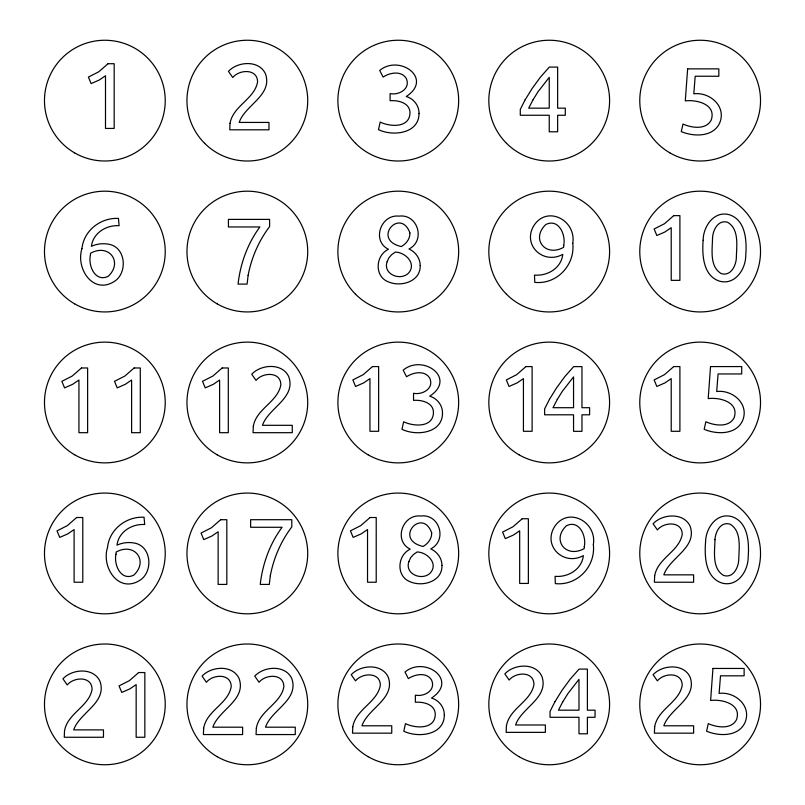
<?xml version="1.0" encoding="UTF-8"?>
<svg xmlns="http://www.w3.org/2000/svg" width="805" height="805" viewBox="0 0 805 805"><rect width="100%" height="100%" fill="white"/><g stroke="black" fill="none" stroke-linecap="round" stroke-linejoin="round"><path stroke-width="1.21" d="M90.402 255.346C87.976 265.801 95.362 282.646 108.192 276.306C123.296 262.289 109.078 243.009 90.542 253.243L90.402 255.346M115.99 554.162C113.565 564.627 120.951 581.462 133.781 575.132C148.885 561.115 134.666 541.825 116.131 552.059L115.99 554.162M563.721 245.354L563.621 247.356C545.186 257.55 530.656 238.552 545.881 224.484C558.69 218.155 566.016 234.899 563.721 245.354M584.289 546.605L584.199 548.608C565.764 558.801 551.234 539.803 566.458 525.735C579.268 519.406 586.593 536.15 584.289 546.605M687.631 68.868L685.297 100.897C696.919 99.418 716.621 104.459 711.207 120.086C705.995 130.148 691.565 127.904 682.962 124.051L681.282 131.618C693.769 136.86 713.029 137.263 719.61 123.125C726.764 106.562 709.919 91.79 693.799 93.803L695.198 76.244L718.825 76.244L718.825 68.868L687.631 68.868M703.137 240.293C702 254.843 703.007 275.914 719.63 281.197C735.035 285.383 745.672 269.293 745.742 255.608C746.889 241.057 745.873 219.976 729.25 214.694C713.844 210.507 703.218 226.608 703.137 240.293M710.533 366.577L708.199 398.606C719.811 397.127 739.513 402.168 734.11 417.795C728.897 427.858 714.468 425.614 705.864 421.76L704.184 429.327C716.661 434.569 735.921 434.972 742.512 420.824C749.656 404.271 732.822 389.499 716.692 391.512L718.09 373.953L741.717 373.953L741.717 366.577L710.533 366.577M705.552 542.168C704.415 556.718 705.422 577.789 722.045 583.072C737.45 587.258 748.087 571.168 748.157 557.483C749.304 542.932 748.288 521.851 731.665 516.569C716.259 512.383 705.633 528.483 705.552 542.168M712.948 668.452L710.614 700.481C722.226 699.002 741.928 704.043 736.525 719.67C731.312 729.733 716.883 727.489 708.279 723.635L706.599 731.202C719.076 736.444 738.336 736.847 744.927 722.699C752.071 706.146 735.237 691.374 719.107 693.387L720.505 675.828L744.132 675.828L744.132 668.452L712.948 668.452M712.536 237.867C712.385 249.459 709.316 266.475 721.169 273.569C730.608 276.648 735.971 265.841 736.344 258.033C736.495 246.441 739.564 229.425 727.71 222.331C718.281 219.242 712.908 230.049 712.536 237.867M714.951 539.742C714.8 551.334 711.731 568.35 723.584 575.444C733.023 578.523 738.386 567.716 738.759 559.908C738.91 548.316 741.979 531.3 730.125 524.206C720.696 521.117 715.323 531.924 714.951 539.742M572.778 243.341C575.173 265.137 556.859 284.678 534.772 282.374L534.49 275.089C547.521 276.236 561.276 268.156 562.786 254.36C543.617 264.946 522.445 245.555 533.494 226.235C546.595 204.591 576.531 220.007 572.778 243.341M593.355 544.593C595.75 566.388 577.437 585.929 555.349 583.625L555.068 576.34C568.088 577.487 581.854 569.407 583.363 555.611C564.194 566.197 543.023 546.806 554.071 527.486C567.173 505.842 597.109 521.258 593.355 544.593M81.949 248.564C75.418 269.162 93.863 295.988 115.598 280.603C127.975 271.003 125.268 246.582 108.232 244.136A28.678 28.678 0 0 0 91.378 246.33C93.098 232.937 106.33 224.877 119.11 225.692L118.456 218.417C100.695 217.481 83.79 230.522 81.949 248.564M107.538 547.38C101.007 567.988 119.442 594.804 141.187 579.419C153.564 569.829 150.857 545.408 133.821 542.962A28.678 28.678 0 0 0 116.967 545.156C118.677 531.753 131.919 523.703 144.699 524.518L144.045 517.233C126.284 516.307 109.369 529.348 107.538 547.38M64.521 730.88L64.259 737.259L103.473 737.259L103.473 729.883L73.688 729.883C79.554 712.495 107.216 702.775 100.051 681.453C93.772 667.305 72.359 668.693 62.951 678.806L67.238 684.975C73.859 676.804 91.981 675.918 92.082 689.362C89.083 706.609 67.489 713.23 64.521 730.88M230.019 123.417L229.757 129.806L268.971 129.806L268.971 122.43L239.186 122.43C245.052 105.042 272.714 95.322 265.549 74C259.27 59.842 237.857 61.24 228.449 71.353L232.746 77.511C239.357 69.341 257.479 68.455 257.58 81.899C254.581 99.156 232.987 105.777 230.019 123.417M203.665 728.173L203.393 734.563L242.617 734.563L242.617 727.187L212.832 727.187C218.698 709.799 246.36 700.078 239.196 678.756C232.917 664.608 211.504 665.997 202.095 676.109L206.382 682.268C213.003 674.097 231.126 673.221 231.226 686.655C228.228 703.912 206.633 710.533 203.665 728.173M253.313 426.298L253.042 432.688L292.255 432.688L292.255 425.312L262.47 425.312C268.337 407.924 296.009 398.203 288.844 376.881C282.555 362.733 261.152 364.122 251.734 374.234L256.03 380.393C262.641 372.222 280.764 371.347 280.865 384.78C277.866 402.037 256.272 408.658 253.313 426.298M256.332 728.173L256.06 734.563L295.274 734.563L295.274 727.187L265.489 727.187C271.355 709.799 299.027 700.078 291.863 678.756C285.574 664.608 264.171 665.997 254.752 676.109L259.049 682.268C265.66 674.097 283.783 673.221 283.883 686.655C280.885 703.912 259.291 710.533 256.332 728.173M352.791 726.774L352.52 733.164L391.743 733.164L391.743 725.788L361.958 725.788C367.825 708.4 395.486 698.68 388.322 677.357C382.043 663.199 360.63 664.588 351.222 674.711L355.508 680.869C362.129 672.698 380.252 671.813 380.352 685.256C377.354 702.513 355.76 709.135 352.791 726.774M506.415 725.969L506.144 732.359L545.367 732.359L545.367 724.983L515.572 724.983C521.439 707.595 549.111 697.875 541.946 676.552C535.667 662.394 514.254 663.783 504.836 673.906L509.132 680.064C515.743 671.893 533.866 671.008 533.967 684.451C530.968 701.708 509.374 708.33 506.415 725.969M654.666 575.837L654.395 582.226L693.618 582.226L693.618 574.851L663.833 574.851C669.7 557.463 697.361 547.742 690.197 526.42C683.918 512.262 662.505 513.65 653.096 523.773L657.383 529.932C664.004 521.761 682.127 520.875 682.227 534.319C679.229 551.576 657.635 558.197 654.666 575.837M654.666 726.774L654.395 733.164L693.618 733.164L693.618 725.788L663.833 725.788C669.7 708.4 697.361 698.68 690.197 677.357C683.918 663.199 662.505 664.588 653.096 674.711L657.383 680.869C664.004 672.698 682.127 671.813 682.227 685.256C679.229 702.513 657.635 709.135 654.666 726.774M419.033 113.404C419.113 133.64 392.951 136.639 378.511 129.655L380.191 122.088C389.992 126.868 409.403 128.186 409.976 113.213C410.298 102.97 398.294 100.041 390.093 100.706L390.093 93.611C399.059 95.463 410.942 88.711 406.243 78.387C401.323 70.397 389.731 72.611 383.089 77.079L379.719 70.448C399.441 53.985 433.714 78.608 406.243 96.499C413.619 98.592 419.174 105.676 419.033 113.404M420.19 265.529C420.804 281.428 401.232 287.264 388.765 282.012C374.194 276.98 375.211 255.467 388.443 249.278C371.357 240.937 380.825 213.999 398.988 216.132C417.775 213.617 425.865 240.574 408.98 248.997C415.481 251.925 420.2 258.274 420.19 265.529M442.498 413.076C442.579 433.321 416.416 436.31 401.977 429.327L403.657 421.76C413.458 426.539 432.869 427.858 433.442 412.895C433.754 402.641 421.76 399.713 413.549 400.377L413.549 393.283C422.524 395.144 434.408 388.392 429.709 378.058C424.788 370.069 413.196 372.282 406.545 376.75L403.184 370.129C422.907 353.667 457.18 378.29 429.709 396.181C437.085 398.274 442.639 405.358 442.498 413.076M441.955 565.412C442.569 581.321 422.997 587.157 410.53 581.894C395.959 576.873 396.976 555.359 410.208 549.171C393.112 540.829 402.591 513.892 420.753 516.015C439.54 513.51 447.63 540.457 430.745 548.889C437.246 551.817 441.965 558.167 441.955 565.412M444.31 714.951C444.39 735.196 418.228 738.185 403.788 731.202L405.468 723.635C415.269 728.414 434.68 729.733 435.253 714.77C435.565 704.516 423.571 701.588 415.36 702.252L415.36 695.158C424.336 697.019 436.219 690.267 431.52 679.933C426.6 671.944 415.008 674.157 408.356 678.625L404.996 672.004C424.718 655.542 458.991 680.165 431.52 698.056C438.896 700.149 444.451 707.233 444.31 714.951M248.121 275.411L247.105 284.105L238.049 284.105C240.343 263.708 247.598 243.472 259.894 226.96L228.429 226.96L228.429 219.393L269.605 219.393L269.605 226.587C258.747 240.876 251.432 257.781 248.121 275.411M270.319 575.726L269.303 584.42L260.246 584.42C262.531 564.023 269.796 543.788 282.092 527.275L250.627 527.275L250.627 519.708L291.802 519.708L291.802 526.903C280.945 541.191 273.63 558.096 270.319 575.726M409.916 232.937C410.137 238.833 406.253 243.764 401.323 246.572C371.145 239.649 400.417 206.825 409.916 232.937M431.681 532.83C431.903 538.726 428.008 543.657 423.088 546.464C392.91 539.531 422.182 506.717 431.681 532.83M387.145 261.655C382.657 274.072 400.055 281.297 408.427 273.227C416.98 263.829 405.559 252.297 395.346 252.076L391.622 254.692L388.855 257.872L387.145 261.655M408.91 561.538C404.422 573.965 421.82 581.18 430.182 573.12C438.745 563.721 427.324 552.19 417.111 551.968L413.388 554.585L410.62 557.754L408.91 561.538M525.142 99.81L520.292 109.379L520.292 115.256L549.241 115.256L549.241 131.789L557.644 131.789L557.644 115.256L565.301 115.256L565.301 108.162L557.644 108.162L557.644 67.077L549.332 67.077L540.417 77.159L532.105 88.55L525.142 99.81M549.463 399.35L544.613 408.92L544.613 414.806L573.552 414.806L573.552 431.329L581.965 431.329L581.965 414.806L589.622 414.806L589.622 407.702L581.965 407.702L581.965 366.617L573.653 366.617L564.738 376.71L556.426 388.101L549.463 399.35M554.897 701.829L550.046 711.399L550.046 717.285L578.986 717.285L578.986 733.808L587.398 733.808L587.398 717.285L595.056 717.285L595.056 710.181L587.398 710.181L587.398 669.096L579.087 669.096L570.171 679.189L561.86 690.579L554.897 701.829M532.94 99.951L528.694 108.162L549.241 108.162L549.241 77.35L538.032 91.73L532.94 99.951M557.261 399.491L553.015 407.702L573.552 407.702L573.552 376.891L562.353 391.27L557.261 399.491M562.695 701.97L558.449 710.181L578.986 710.181L578.986 679.37L567.787 693.749L562.695 701.97M108.021 63.716L98.773 71.796L88.409 77.069L91.116 83.599L99.196 80.057L105.495 75.761L105.495 128.428L114.179 128.428L114.179 63.716L108.021 63.716M81.466 367.976L72.219 376.056L61.854 381.329L64.561 387.869L72.641 384.317L78.94 380.02L78.94 432.688L87.624 432.688L87.624 367.976L81.466 367.976M134.123 367.976L124.876 376.056L114.511 381.329L117.218 387.869L125.298 384.317L131.607 380.02L131.607 432.688L140.291 432.688L140.291 367.976L134.123 367.976M222.14 367.976L212.892 376.056L202.528 381.329L205.235 387.869L213.315 384.317L219.614 380.02L219.614 432.688L228.298 432.688L228.298 367.976L222.14 367.976M76.636 517.514L67.389 525.595L57.024 530.867L59.731 537.398L67.811 533.856L74.11 529.559L74.11 582.226L82.794 582.226L82.794 517.514L76.636 517.514M372.474 366.577L363.226 374.657L352.862 379.93L355.569 386.46L363.649 382.918L369.948 378.622L369.948 431.289L378.632 431.289L378.632 366.577L372.474 366.577M220.651 519.708L211.413 527.788L201.049 533.061L203.756 539.602L211.826 536.05L218.135 531.753L218.135 584.42L226.819 584.42L226.819 519.708L220.651 519.708M138.671 672.547L129.434 680.628L119.059 685.9L121.776 692.441L129.846 688.889L136.156 684.592L136.156 737.259L144.84 737.259L144.84 672.547L138.671 672.547M370.059 517.514L360.811 525.595L350.447 530.867L353.154 537.398L361.234 533.856L367.533 529.559L367.533 582.226L376.217 582.226L376.217 517.514L370.059 517.514M673.745 215.639L664.497 223.72L654.133 228.992L656.84 235.523L664.92 231.981L671.219 227.684L671.219 280.351L679.903 280.351L679.903 215.639L673.745 215.639M525.937 366.577L516.689 374.657L506.325 379.93L509.032 386.46L517.112 382.918L523.421 378.622L523.421 431.289L532.105 431.289L532.105 366.577L525.937 366.577M522.204 518.732L512.956 526.802L502.592 532.085L505.299 538.615L513.379 535.073L519.678 530.777L519.678 583.434L528.362 583.434L528.362 518.732L522.204 518.732M673.745 366.577L664.497 374.657L654.133 379.93L656.84 386.46L664.92 382.918L671.219 378.622L671.219 431.289L679.903 431.289L679.903 366.577L673.745 366.577M368.086 756.66A60.375 60.375 0 0 0 458.649 704.375A60.375 60.375 0 0 0 368.086 652.09A60.375 60.375 0 0 0 368.086 756.66M74.664 756.66A60.375 60.375 0 0 0 165.226 704.375A60.375 60.375 0 0 0 74.664 652.09A60.375 60.375 0 0 0 74.664 756.66M217.149 756.66A60.375 60.375 0 0 0 307.711 704.375A60.375 60.375 0 0 0 217.149 652.09A60.375 60.375 0 0 0 217.149 756.66M519.024 756.66A60.375 60.375 0 0 0 609.586 704.375A60.375 60.375 0 0 0 519.024 652.09A60.375 60.375 0 0 0 519.024 756.66M669.961 756.66A60.375 60.375 0 0 0 760.524 704.375A60.375 60.375 0 0 0 669.961 652.09A60.375 60.375 0 0 0 669.961 756.66M368.086 605.722A60.375 60.375 0 0 0 458.649 553.438A60.375 60.375 0 0 0 368.086 501.153A60.375 60.375 0 0 0 368.086 605.722M669.961 605.722A60.375 60.375 0 0 0 760.524 553.438A60.375 60.375 0 0 0 669.961 501.153A60.375 60.375 0 0 0 669.961 605.722M74.664 605.722A60.375 60.375 0 0 0 165.226 553.438A60.375 60.375 0 0 0 74.664 501.153A60.375 60.375 0 0 0 74.664 605.722M217.149 605.722A60.375 60.375 0 0 0 307.711 553.438A60.375 60.375 0 0 0 217.149 501.153A60.375 60.375 0 0 0 217.149 605.722M519.024 605.722A60.375 60.375 0 0 0 609.586 553.438A60.375 60.375 0 0 0 519.024 501.153A60.375 60.375 0 0 0 519.024 605.722M368.086 454.785A60.375 60.375 0 0 0 458.649 402.5A60.375 60.375 0 0 0 368.086 350.215A60.375 60.375 0 0 0 368.086 454.785M669.961 454.785A60.375 60.375 0 0 0 760.524 402.5A60.375 60.375 0 0 0 669.961 350.215A60.375 60.375 0 0 0 669.961 454.785M74.664 454.785A60.375 60.375 0 0 0 165.226 402.5A60.375 60.375 0 0 0 74.664 350.215A60.375 60.375 0 0 0 74.664 454.785M217.149 454.785A60.375 60.375 0 0 0 307.711 402.5A60.375 60.375 0 0 0 217.149 350.215A60.375 60.375 0 0 0 217.149 454.785M519.024 454.785A60.375 60.375 0 0 0 609.586 402.5A60.375 60.375 0 0 0 519.024 350.215A60.375 60.375 0 0 0 519.024 454.785M355.579 294.258A60.375 60.375 0 0 0 456.596 267.19A60.375 60.375 0 0 0 382.647 193.24A60.375 60.375 0 0 0 355.579 294.258M669.961 303.847A60.375 60.375 0 0 0 760.524 251.563A60.375 60.375 0 0 0 669.961 199.278A60.375 60.375 0 0 0 669.961 303.847M74.664 303.847A60.375 60.375 0 0 0 165.226 251.563A60.375 60.375 0 0 0 74.664 199.278A60.375 60.375 0 0 0 74.664 303.847M217.149 303.847A60.375 60.375 0 0 0 307.711 251.563A60.375 60.375 0 0 0 217.149 199.278A60.375 60.375 0 0 0 217.149 303.847M506.516 294.258A60.375 60.375 0 0 0 607.534 267.19A60.375 60.375 0 0 0 533.584 193.24A60.375 60.375 0 0 0 506.516 294.258M669.961 152.91A60.375 60.375 0 0 0 760.524 100.625A60.375 60.375 0 0 0 669.961 48.34A60.375 60.375 0 0 0 669.961 152.91M506.516 143.32A60.375 60.375 0 0 0 607.534 116.252A60.375 60.375 0 0 0 533.584 42.303A60.375 60.375 0 0 0 506.516 143.32M355.579 143.32A60.375 60.375 0 0 0 456.596 116.252A60.375 60.375 0 0 0 382.647 42.303A60.375 60.375 0 0 0 355.579 143.32M204.641 143.32A60.375 60.375 0 0 0 305.659 116.252A60.375 60.375 0 0 0 231.709 42.303A60.375 60.375 0 0 0 204.641 143.32M74.664 152.91A60.375 60.375 0 0 0 165.226 100.625A60.375 60.375 0 0 0 74.664 48.34A60.375 60.375 0 0 0 74.664 152.91"/></g></svg>
